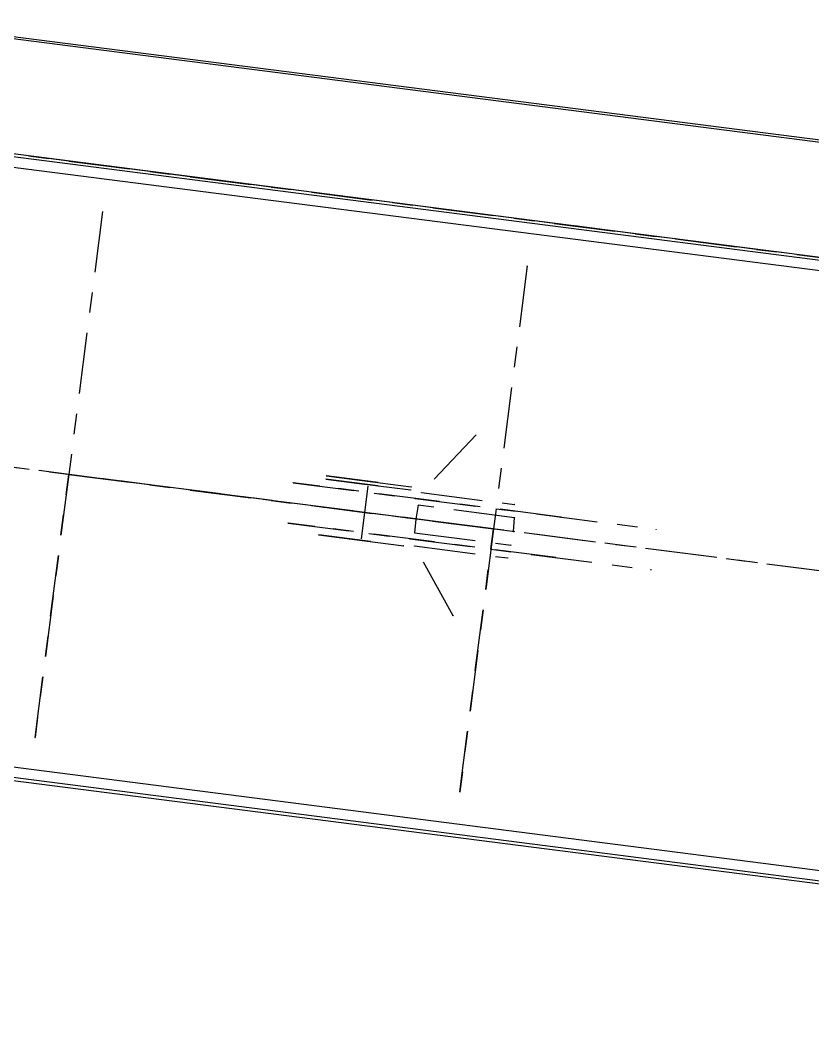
# Model space of a CAD drawing. Header units: millimetres. Extents: x 2368 to 8313, y 7493 to 11698.
# Drawn here: x 6053.88 to 6092.75, y 11388.45 to 11438.05 of the extents above; entities that cross this region are included whole.
import ezdxf

# ---------------------------------------------------------------- set-up
doc = ezdxf.new("R2010")
doc.units = ezdxf.units.MM
doc.linetypes.add('XKITLINE00', pattern=[0])
doc.linetypes.add('XKITLINE03', pattern=[6, 3, -1, 1, -1])

msp = doc.modelspace()

# ---------------------------------------------------------------- linework, layer by layer
at = {"color": 8, "linetype": 'XKITLINE00'}
for p, q in [((6257.347, 11411.0913), (5926.0619, 11453.5901)), ((6257.3342, 11410.9921), (5926.0492, 11453.491)), ((6256.6028, 11405.2902), (5925.3177, 11447.7891)), ((6256.6217, 11405.4376), (5925.3366, 11447.9365)), ((6256.5386, 11404.7895), (5925.2534, 11447.2884)), ((6252.8265, 11375.8535), (5921.5414, 11418.3524)), ((6252.7623, 11375.3528), (5921.4772, 11417.8516)), ((6182.8315, 11384.174), (5921.4583, 11417.7042))]:
    msp.add_line(p, q, dxfattribs=at)
at = {"color": 8, "linetype": 'XKITLINE03'}
for p, q in [((5925.3365, 11447.9365), (6256.6216, 11405.4376)), ((6256.6217, 11405.4376), (5925.3366, 11447.9365)), ((6254.6825, 11390.3215), (5923.3973, 11432.8204)), ((6254.6825, 11390.3215), (5923.3974, 11432.8204)), ((6057.9138, 11428.6705), (6056.2596, 11415.7761)), ((6057.9138, 11428.6705), (6057.9138, 11428.6705)), ((6078.7431, 11425.9984), (6077.0889, 11413.104)), ((6078.7432, 11425.9984), (6078.7431, 11425.9984)), ((6200.5882, 11397.261), (6036.5882, 11418.2997)), ((6076.2426, 11417.7193), (6073.5556, 11414.8881)), ((6056.2596, 11415.7761), (6054.6055, 11402.8818)), ((6054.6056, 11402.8818), (6056.2597, 11415.7761)), ((6056.2597, 11415.7761), (6077.089, 11413.104)), ((6068.7471, 11414.1742), (6056.2597, 11415.7761)), ((6068.5739, 11415.2046), (6067.2672, 11415.3722)), ((6067.2672, 11415.3722), (6073.2418, 11414.6058)), ((6071.4117, 11415.2237), (6068.8733, 11415.5493)), ((6068.8733, 11415.5493), (6070.5007, 11415.3405)), ((6071.4321, 11415.3824), (6068.8937, 11415.708)), ((6068.8937, 11415.708), (6070.521, 11415.4992)), ((6070.5007, 11415.3405), (6073.0391, 11415.0149)), ((6070.521, 11415.4992), (6073.0595, 11415.1736)), ((6080.3977, 11413.6878), (6068.5739, 11415.2046)), ((6070.6152, 11412.6239), (6070.946, 11415.2027)), ((6073.5556, 11414.8881), (6078.1279, 11414.3016)), ((6073.2418, 11414.6058), (6085.0656, 11413.089)), ((6070.7806, 11413.9133), (6068.7471, 11414.1742)), ((6074.6308, 11413.4194), (6070.7806, 11413.9133)), ((6073.3953, 11414.2635), (6073.2809, 11413.5926)), ((6078.1253, 11413.6567), (6073.3953, 11414.2635)), ((6068.3194, 11413.2209), (6067.0127, 11413.3885)), ((6067.0127, 11413.3885), (6072.9873, 11412.622)), ((6073.2809, 11413.5926), (6073.2224, 11412.9145)), ((6077.0889, 11413.104), (6074.6308, 11413.4194)), ((6078.0666, 11412.9786), (6078.1253, 11413.6567)), ((6080.1432, 11411.704), (6068.3194, 11413.2209)), ((6073.2224, 11412.9145), (6077.9521, 11412.3077)), ((6077.0889, 11413.104), (6075.4348, 11400.2097)), ((6075.4349, 11400.2097), (6077.089, 11413.104)), ((6077.089, 11413.104), (6077.0889, 11413.104)), ((6071.0606, 11412.4861), (6068.5221, 11412.8117)), ((6068.5221, 11412.8117), (6070.1495, 11412.603)), ((6070.1495, 11412.603), (6072.6879, 11412.2773)), ((6072.9873, 11412.622), (6084.8111, 11411.1052)), ((6075.105, 11408.8519), (6073.2197, 11412.2696)), ((6073.2197, 11412.2696), (6077.7919, 11411.683)), ((6054.6055, 11402.8818), (6054.6056, 11402.8818)), ((6075.4348, 11400.2097), (6075.4349, 11400.2097))]:
    msp.add_line(p, q, dxfattribs=at)
at = {"color": 8, "linetype": 'XKITLINE00'}
for centre in [(6057.9138, 11428.6705), (6057.9138, 11428.6705), (6078.7431, 11425.9984), (6078.7432, 11425.9984), (6076.2426, 11417.7193), (6056.2596, 11415.7761), (6056.2596, 11415.7761), (6056.2597, 11415.7761), (6056.2597, 11415.7761), (6056.2597, 11415.7761), (6067.2672, 11415.3722), (6067.2672, 11415.3722), (6068.8733, 11415.5493), (6068.8733, 11415.5493), (6068.8937, 11415.708), (6068.8937, 11415.708), (6070.5007, 11415.3405), (6070.5007, 11415.3405), (6070.521, 11415.4992), (6070.521, 11415.4992), (6071.4321, 11415.3824), (6068.5739, 11415.2046), (6068.5739, 11415.2046), (6070.946, 11415.2027), (6071.4117, 11415.2237), (6073.0391, 11415.0149), (6073.0595, 11415.1736), (6073.5556, 11414.8881), (6073.5556, 11414.8881), (6073.2418, 11414.6058), (6073.2418, 11414.6058), (6068.7471, 11414.1742), (6068.7471, 11414.1742), (6070.7806, 11413.9133), (6070.7806, 11413.9133), (6073.3953, 11414.2635), (6073.3953, 11414.2635), (6078.1279, 11414.3016), (6067.0127, 11413.3885), (6067.0127, 11413.3885), (6073.2809, 11413.5926), (6073.2809, 11413.5926), (6074.6308, 11413.4194), (6074.6308, 11413.4194), (6078.1253, 11413.6567), (6078.1253, 11413.6567), (6080.3977, 11413.6878), (6068.3194, 11413.2209), (6068.3194, 11413.2209), (6073.2224, 11412.9145), (6073.2224, 11412.9145), (6077.0889, 11413.104), (6077.0889, 11413.104), (6077.0889, 11413.104), (6077.089, 11413.104), (6077.089, 11413.104), (6077.089, 11413.104), (6078.0666, 11412.9786), (6085.0656, 11413.089), (6068.5221, 11412.8117), (6068.5221, 11412.8117), (6070.1495, 11412.603), (6070.1495, 11412.603), (6070.6152, 11412.6239), (6071.0606, 11412.4861), (6072.9873, 11412.622), (6072.9873, 11412.622), (6072.6879, 11412.2773), (6073.2197, 11412.2696), (6073.2197, 11412.2696), (6077.9521, 11412.3077), (6077.7919, 11411.683), (6080.1432, 11411.704), (6084.8111, 11411.1052), (6075.105, 11408.8519), (6054.6055, 11402.8818), (6054.6055, 11402.8818), (6054.6056, 11402.8818), (6075.4348, 11400.2097), (6075.4348, 11400.2097), (6075.4349, 11400.2097)]:
    msp.add_circle(centre, 0.004, dxfattribs=at)

doc.saveas('drawing.dxf')
